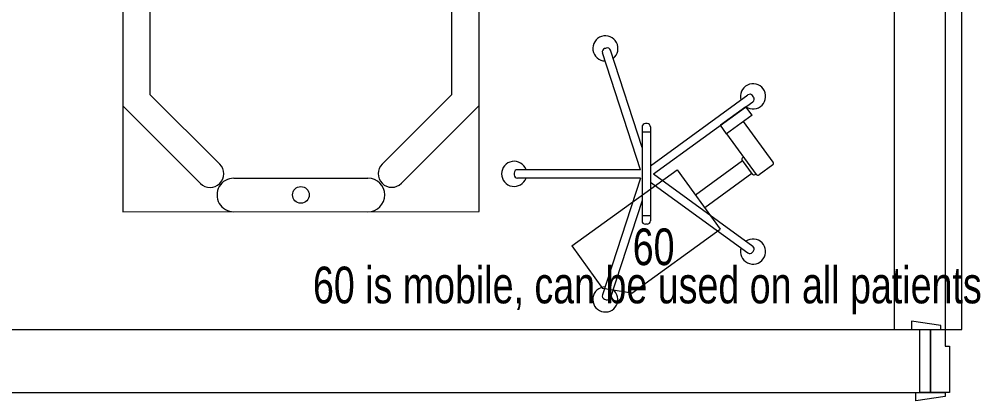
# Model space of a CAD drawing. Header units: metres. Extents: x -18745 to 220762, y -1579758 to -1356048.
# Drawn here: x 115833 to 118129, y -1460993 to -1460082 of the extents above; entities that cross this region are included whole.
import ezdxf

# ---------------------------------------------------------------- set-up
doc = ezdxf.new("R2010")
doc.units = ezdxf.units.M
doc.layers.get('0').update_dxf_attribs({"lineweight": 0})
for name, color, linetype, lineweight in [('A-100 - Copy$0$Medical Equipment and Furniture', 8, 'Continuous', 0), ('A-100 - Copy$0$Medical Equipment and Furniture1', 8, 'Continuous', 5), ('A-100 - Copy$0$Walls', 8, 'Continuous', 0), ('A-100 - Copy$0$Wooden Joinery', 8, 'Continuous', 0)]:
    doc.layers.add(name, color=color, linetype=linetype, lineweight=lineweight)
doc.styles.add('A-100 - Copy$0$X3G_ENTITY_257CFD', font='swisscl.ttf', dxfattribs={"height": 200})

# ---------------------------------------------------------------- blocks, each defined once
blk = doc.blocks.new('*X134')
for p, q in [((5, 3), (5, 3)), ((5, 3), (5, 3)), ((5, 3), (5, 3)), ((5, 3), (5, 3)), ((5, 3), (5, 3)), ((5, 3), (5, 3)), ((5, 3), (5, 3)), ((5, 3), (5, 3)), ((5, 3), (5, 3)), ((5, 3), (5, 3)), ((5, 3), (5, 3)), ((5, 3), (5, 3)), ((5, 3), (5, 3)), ((5, 3), (5, 3)), ((5, 3), (5, 3)), ((5, 3), (5, 3)), ((5, 3), (5, 3)), ((5, 3), (5, 3)), ((5, 3), (5, 3)), ((5, 3), (5, 3)), ((5, 3), (5, 3)), ((5, 3), (5, 3)), ((5, 3), (5, 3)), ((5, 3), (5, 3)), ((5, 3), (5, 3)), ((5, 3), (5, 3)), ((5, 3), (5, 3)), ((5, 3), (5, 3)), ((5, 3), (5, 3)), ((5, 3), (5, 3)), ((5, 3), (5, 3)), ((5, 3), (5, 3)), ((5, 3), (5, 3)), ((5, 3), (5, 3)), ((5, 3), (5, 3)), ((5, 3), (5, 3)), ((5, 3), (5, 3)), ((5, 3), (5, 3)), ((5, 3), (5, 3)), ((5, 3), (5, 3)), ((5, 3), (5, 3)), ((5, 3), (5, 3)), ((5, 3), (5, 3)), ((5, 3), (5, 3)), ((5, 3), (5, 3)), ((5, 3), (5, 3)), ((5, 3), (5, 3)), ((5, 3), (5, 3)), ((5, 3), (5, 3)), ((5, 3), (5, 3)), ((5, 3), (5, 3)), ((5, 3), (5, 3)), ((5, 3), (5, 3)), ((5, 3), (5, 3)), ((5, 3), (5, 3)), ((5, 3), (5, 3)), ((5, 3), (5, 3)), ((5, 3), (5, 3)), ((5, 3), (5, 3)), ((5, 3), (5, 3)), ((5, 3), (5, 3)), ((5, 3), (5, 3)), ((5, 3), (5, 3)), ((5, 3), (5, 3)), ((5, 3), (5, 3)), ((5, 3), (5, 3)), ((6, 3), (5, 3)), ((5, 3), (5, 3)), ((6, 3), (5, 3)), ((5, 3), (5, 3)), ((6, 3), (5, 3)), ((5, 3), (5, 3)), ((6, 3), (5, 3)), ((5, 3), (5, 3)), ((5, 3), (5, 3)), ((5, 3), (5, 3)), ((5, 3), (5, 3)), ((5, 3), (5, 3)), ((5, 3), (5, 3)), ((5, 3), (5, 3)), ((5, 3), (5, 3)), ((5, 3), (5, 3)), ((5, 3), (5, 3)), ((5, 3), (5, 3)), ((5, 3), (5, 3)), ((5, 3), (5, 3)), ((5, 3), (5, 3)), ((5, 3), (5, 3)), ((5, 3), (5, 3)), ((5, 3), (5, 3)), ((5, 3), (5, 3)), ((5, 3), (5, 3)), ((5, 3), (5, 3)), ((5, 3), (5, 3)), ((5, 3), (5, 3)), ((5, 3), (5, 3)), ((6, 3), (6, 3)), ((6, 3), (6, 3)), ((6, 3), (6, 3)), ((6, 3), (6, 3)), ((6, 3), (6, 3)), ((6, 3), (6, 3)), ((6, 3), (6, 3)), ((6, 3), (6, 3)), ((6, 3), (6, 3)), ((6, 3), (6, 3)), ((6, 3), (6, 3)), ((6, 3), (6, 3)), ((6, 3), (6, 3)), ((6, 3), (6, 3)), ((6, 3), (6, 3)), ((6, 3), (6, 3)), ((6, 3), (6, 3)), ((6, 3), (6, 3)), ((6, 3), (6, 3)), ((6, 3), (6, 3)), ((6, 3), (6, 3)), ((6, 3), (6, 3)), ((6, 3), (6, 3)), ((6, 3), (6, 3)), ((6, 3), (6, 3)), ((6, 3), (6, 3)), ((6, 3), (6, 3)), ((6, 3), (6, 3)), ((6, 3), (6, 3)), ((6, 3), (6, 3)), ((6, 3), (6, 3)), ((6, 3), (6, 3)), ((6, 3), (6, 3)), ((6, 3), (6, 3)), ((6, 3), (6, 3)), ((6, 3), (6, 3)), ((6, 3), (6, 3)), ((6, 3), (6, 3)), ((6, 3), (6, 3)), ((6, 3), (6, 3)), ((6, 3), (6, 3)), ((6, 3), (6, 3)), ((6, 3), (6, 3)), ((6, 3), (6, 3)), ((6, 3), (6, 3)), ((6, 3), (6, 3)), ((6, 3), (6, 3)), ((6, 3), (6, 3)), ((6, 3), (6, 3)), ((6, 3), (6, 3)), ((6, 3), (6, 3)), ((6, 3), (6, 3)), ((6, 3), (6, 3)), ((6, 3), (6, 3)), ((6, 3), (6, 3)), ((6, 3), (6, 3)), ((6, 3), (6, 3)), ((6, 3), (6, 3)), ((6, 3), (6, 3)), ((6, 3), (6, 3)), ((6, 3), (6, 3)), ((6, 3), (6, 3)), ((6, 3), (6, 3)), ((6, 3), (6, 3)), ((6, 3), (6, 3)), ((6, 3), (6, 3)), ((6, 3), (6, 3)), ((6, 3), (6, 3)), ((6, 3), (6, 3)), ((6, 3), (6, 3)), ((6, 3), (6, 3)), ((6, 3), (6, 3)), ((6, 3), (6, 3)), ((6, 3), (6, 3)), ((6, 3), (6, 3)), ((6, 3), (6, 3)), ((6, 3), (6, 3)), ((6, 3), (6, 3)), ((6, 3), (6, 3)), ((6, 3), (6, 3)), ((6, 3), (6, 3)), ((6, 3), (6, 3)), ((6, 3), (6, 3)), ((6, 3), (6, 3)), ((6, 3), (6, 3)), ((6, 3), (6, 3)), ((6, 3), (6, 3)), ((6, 3), (6, 3)), ((6, 3), (6, 3)), ((6, 3), (6, 3)), ((6, 3), (6, 3)), ((6, 3), (6, 3)), ((6, 3), (6, 3)), ((6, 3), (6, 3)), ((6, 3), (6, 3)), ((6, 3), (6, 3)), ((6, 3), (6, 3)), ((6, 3), (6, 3)), ((6, 3), (6, 3)), ((6, 3), (6, 3)), ((6, 3), (6, 3)), ((6, 3), (6, 3)), ((6, 3), (6, 3)), ((6, 3), (6, 3)), ((6, 3), (6, 3)), ((6, 3), (6, 3)), ((6, 3), (6, 3)), ((6, 3), (6, 3)), ((6, 3), (6, 3)), ((6, 3), (6, 3)), ((6, 3), (6, 3)), ((6, 3), (6, 3)), ((6, 3), (6, 3)), ((6, 3), (6, 3)), ((6, 3), (6, 3)), ((6, 3), (6, 3)), ((6, 3), (6, 3)), ((6, 3), (6, 3)), ((6, 3), (6, 3)), ((6, 3), (6, 3)), ((6, 3), (6, 3)), ((6, 3), (6, 3)), ((6, 3), (6, 3)), ((6, 3), (6, 3)), ((6, 3), (6, 3)), ((6, 3), (6, 3)), ((6, 3), (6, 3)), ((6, 3), (6, 3)), ((6, 3), (6, 3)), ((6, 3), (6, 3)), ((6, 3), (6, 3)), ((6, 3), (6, 3)), ((6, 3), (6, 3)), ((6, 3), (6, 3)), ((6, 3), (6, 3)), ((6, 3), (6, 3)), ((6, 3), (6, 3)), ((6, 3), (6, 3)), ((6, 3), (6, 3)), ((6, 3), (6, 3)), ((6, 3), (6, 3)), ((6, 3), (6, 3)), ((6, 3), (6, 3)), ((6, 3), (6, 3)), ((6, 3), (6, 3)), ((6, 3), (6, 3)), ((6, 3), (6, 3)), ((6, 3), (6, 3)), ((6, 3), (6, 3)), ((6, 3), (6, 3)), ((6, 3), (6, 3)), ((6, 3), (6, 3)), ((6, 3), (6, 3)), ((6, 3), (6, 3)), ((6, 3), (6, 3)), ((6, 3), (6, 3)), ((6, 3), (6, 3)), ((6, 3), (6, 3)), ((6, 3), (6, 3)), ((6, 3), (6, 3)), ((6, 3), (6, 3)), ((6, 3), (6, 3)), ((6, 3), (6, 3)), ((6, 3), (6, 3)), ((6, 3), (6, 3)), ((6, 3), (6, 3)), ((6, 3), (6, 3)), ((6, 3), (6, 3)), ((6, 3), (6, 3)), ((6, 3), (6, 3)), ((6, 3), (6, 3)), ((6, 3), (6, 3)), ((6, 3), (6, 3)), ((6, 3), (6, 3)), ((6, 3), (6, 3)), ((6, 3), (6, 3)), ((6, 3), (6, 3)), ((6, 3), (6, 3)), ((6, 3), (6, 3)), ((6, 3), (6, 3)), ((6, 3), (6, 3)), ((6, 3), (6, 3)), ((6, 3), (6, 3)), ((6, 3), (6, 3)), ((6, 3), (6, 3)), ((6, 3), (6, 3)), ((6, 3), (6, 3)), ((6, 3), (6, 3)), ((6, 3), (6, 3)), ((6, 3), (6, 3)), ((6, 3), (6, 3)), ((6, 3), (6, 3)), ((6, 3), (6, 3)), ((6, 3), (6, 3)), ((6, 3), (6, 3)), ((6, 3), (6, 3)), ((6, 3), (6, 3)), ((6, 3), (6, 3)), ((6, 3), (6, 3)), ((6, 3), (6, 3)), ((6, 3), (6, 3)), ((6, 3), (6, 3)), ((6, 3), (6, 3)), ((6, 3), (6, 3)), ((6, 3), (5, 3)), ((6, 3), (5, 3)), ((6, 3), (5, 3)), ((6, 3), (5, 3)), ((6, 3), (5, 3)), ((6, 3), (6, 3)), ((6, 3), (6, 3)), ((6, 3), (6, 3)), ((6, 3), (6, 3)), ((6, 3), (6, 3)), ((6, 3), (6, 3)), ((6, 3), (6, 3)), ((6, 3), (6, 3)), ((6, 3), (6, 3)), ((6, 3), (6, 3)), ((6, 3), (6, 3)), ((6, 3), (6, 3)), ((6, 3), (6, 3)), ((6, 3), (6, 3)), ((6, 3), (6, 3)), ((6, 3), (6, 3)), ((6, 3), (6, 3)), ((6, 3), (6, 3)), ((6, 3), (6, 3)), ((6, 3), (6, 3)), ((6, 3), (6, 3)), ((6, 3), (6, 3)), ((6, 3), (6, 3)), ((6, 3), (6, 3)), ((6, 3), (6, 3)), ((6, 3), (6, 3)), ((6, 3), (6, 3)), ((6, 3), (6, 3)), ((6, 3), (6, 3)), ((6, 3), (6, 3)), ((6, 3), (6, 3)), ((6, 3), (6, 3)), ((6, 3), (6, 3)), ((6, 3), (6, 3)), ((6, 3), (6, 3)), ((6, 3), (6, 3)), ((6, 3), (6, 3)), ((6, 3), (6, 3)), ((6, 3), (6, 3)), ((6, 3), (6, 3)), ((6, 3), (6, 3)), ((6, 3), (6, 3)), ((6, 3), (6, 3)), ((6, 3), (6, 3)), ((6, 3), (6, 3)), ((6, 3), (6, 3)), ((6, 3), (6, 3)), ((6, 3), (6, 3)), ((6, 3), (6, 3)), ((6, 3), (6, 3)), ((6, 3), (6, 3)), ((6, 3), (6, 3)), ((6, 3), (6, 3)), ((6, 3), (6, 3)), ((6, 3), (6, 3)), ((6, 3), (6, 3)), ((6, 3), (6, 3)), ((6, 3), (6, 3)), ((6, 3), (6, 3)), ((6, 3), (6, 3)), ((6, 3), (6, 3)), ((6, 3), (6, 3)), ((6, 3), (6, 3)), ((6, 3), (6, 3)), ((6, 3), (6, 3)), ((6, 3), (6, 3)), ((6, 3), (6, 3)), ((6, 3), (6, 3)), ((6, 3), (6, 3)), ((6, 3), (6, 3)), ((6, 3), (6, 3)), ((6, 3), (6, 3)), ((6, 3), (6, 3)), ((6, 3), (6, 3)), ((6, 3), (6, 3)), ((6, 3), (6, 3)), ((6, 3), (6, 3)), ((6, 3), (6, 3)), ((6, 3), (6, 3)), ((6, 3), (6, 3)), ((6, 3), (6, 3)), ((6, 3), (6, 3)), ((6, 3), (6, 3)), ((6, 3), (6, 3)), ((6, 3), (6, 3)), ((6, 3), (6, 3)), ((6, 3), (6, 3)), ((6, 3), (6, 3)), ((6, 3), (6, 3)), ((6, 3), (6, 3)), ((6, 3), (6, 3)), ((6, 3), (6, 3)), ((6, 3), (6, 3)), ((6, 3), (6, 3)), ((6, 3), (6, 3)), ((6, 3), (6, 3)), ((6, 3), (6, 3)), ((6, 3), (6, 3)), ((6, 3), (6, 3)), ((6, 3), (6, 3)), ((6, 3), (6, 3)), ((6, 3), (6, 3)), ((6, 3), (6, 3)), ((6, 3), (6, 3)), ((6, 3), (6, 3)), ((6, 3), (6, 3)), ((6, 3), (6, 3)), ((6, 3), (6, 3)), ((6, 3), (6, 3)), ((6, 3), (6, 3)), ((6, 3), (6, 3)), ((6, 3), (6, 3)), ((6, 3), (6, 3)), ((6, 3), (6, 3)), ((6, 3), (6, 3)), ((6, 3), (6, 3)), ((6, 3), (6, 3)), ((6, 3), (6, 3)), ((6, 3), (6, 3)), ((6, 3), (6, 3)), ((6, 3), (6, 3)), ((6, 3), (6, 3)), ((6, 3), (6, 3)), ((6, 3), (6, 3)), ((6, 3), (6, 3)), ((6, 3), (6, 3)), ((6, 3), (6, 3)), ((6, 3), (6, 3)), ((6, 3), (6, 3)), ((6, 3), (6, 3)), ((6, 3), (6, 3)), ((6, 3), (6, 3)), ((6, 3), (6, 3)), ((6, 3), (6, 3)), ((6, 3), (6, 3)), ((6, 3), (6, 3)), ((6, 3), (6, 3)), ((6, 3), (6, 3)), ((6, 3), (6, 3)), ((6, 3), (6, 3)), ((6, 3), (6, 3)), ((6, 3), (6, 3)), ((6, 3), (6, 3)), ((6, 3), (6, 3)), ((6, 3), (6, 3)), ((6, 3), (6, 3)), ((6, 3), (6, 3)), ((6, 3), (6, 3)), ((6, 3), (6, 3)), ((6, 3), (6, 3)), ((6, 3), (6, 3)), ((6, 3), (6, 3)), ((6, 3), (6, 3)), ((6, 3), (6, 3)), ((6, 3), (6, 3)), ((6, 3), (6, 3)), ((6, 3), (6, 3)), ((6, 3), (6, 3)), ((6, 3), (6, 3)), ((6, 3), (6, 3)), ((6, 3), (6, 3)), ((6, 3), (6, 3)), ((6, 3), (6, 3)), ((6, 3), (6, 3)), ((6, 3), (6, 3)), ((6, 3), (6, 3)), ((6, 3), (6, 3)), ((6, 3), (6, 3)), ((6, 3), (6, 3)), ((6, 3), (6, 3)), ((6, 3), (6, 3)), ((6, 3), (6, 3)), ((6, 3), (6, 3)), ((6, 3), (6, 3)), ((6, 3), (6, 3)), ((6, 3), (6, 3)), ((6, 3), (6, 3)), ((6, 3), (6, 3)), ((6, 3), (6, 3)), ((6, 3), (6, 3)), ((6, 3), (6, 3)), ((6, 3), (6, 3)), ((6, 3), (6, 3)), ((6, 3), (6, 3)), ((6, 3), (6, 3)), ((6, 3), (6, 3)), ((6, 3), (6, 3)), ((6, 3), (6, 3)), ((6, 3), (6, 3)), ((6, 3), (6, 3)), ((6, 3), (6, 3)), ((6, 3), (6, 3)), ((6, 3), (6, 3)), ((6, 3), (6, 3)), ((6, 3), (6, 3)), ((6, 3), (6, 3)), ((6, 3), (6, 3)), ((6, 3), (6, 3)), ((6, 3), (6, 3)), ((6, 3), (6, 3)), ((6, 3), (6, 3)), ((6, 3), (6, 3)), ((6, 3), (6, 3)), ((6, 3), (6, 3)), ((6, 3), (6, 3)), ((6, 3), (6, 3)), ((6, 3), (6, 3)), ((6, 3), (6, 3)), ((6, 3), (6, 3)), ((6, 3), (6, 3)), ((6, 3), (6, 3)), ((6, 3), (6, 3)), ((6, 3), (6, 3)), ((6, 3), (6, 3)), ((6, 3), (6, 3)), ((6, 3), (6, 3)), ((6, 3), (6, 3)), ((6, 3), (6, 3)), ((6, 3), (6, 3)), ((6, 3), (6, 3)), ((6, 3), (6, 3)), ((6, 3), (6, 3)), ((6, 3), (6, 3)), ((6, 3), (6, 3)), ((6, 3), (6, 3)), ((6, 3), (6, 3)), ((6, 3), (6, 3)), ((6, 3), (6, 3)), ((6, 3), (6, 3)), ((6, 3), (6, 3)), ((6, 3), (6, 3)), ((6, 3), (6, 3)), ((6, 3), (6, 3)), ((6, 3), (6, 3)), ((6, 3), (6, 3)), ((6, 3), (6, 3)), ((6, 3), (6, 3)), ((6, 3), (6, 3)), ((6, 3), (6, 3)), ((6, 3), (6, 3)), ((6, 3), (6, 3)), ((6, 3), (6, 3)), ((6, 3), (6, 3)), ((6, 3), (6, 3)), ((6, 3), (6, 3)), ((6, 3), (6, 3)), ((6, 3), (6, 3)), ((6, 3), (6, 3)), ((6, 3), (6, 3)), ((6, 3), (6, 3)), ((6, 3), (6, 3)), ((6, 3), (6, 3)), ((6, 3), (6, 3)), ((6, 3), (6, 3)), ((6, 3), (6, 3)), ((6, 3), (6, 3)), ((6, 3), (6, 3)), ((6, 3), (6, 3)), ((6, 3), (6, 3)), ((6, 3), (6, 3)), ((6, 3), (6, 3)), ((6, 3), (6, 3)), ((6, 3), (6, 3)), ((6, 3), (6, 3)), ((6, 3), (6, 3)), ((6, 3), (6, 3)), ((6, 3), (6, 3)), ((6, 3), (6, 3)), ((6, 3), (6, 3)), ((6, 3), (6, 3)), ((6, 3), (6, 3)), ((6, 3), (6, 3)), ((6, 3), (6, 3)), ((6, 3), (6, 3)), ((6, 3), (6, 3)), ((6, 3), (6, 3)), ((6, 3), (6, 3)), ((6, 3), (6, 3)), ((6, 3), (6, 3)), ((6, 3), (6, 3)), ((6, 3), (6, 3)), ((6, 3), (6, 3)), ((6, 3), (6, 3)), ((6, 3), (6, 3)), ((6, 3), (6, 3)), ((6, 3), (6, 3)), ((6, 3), (6, 3)), ((6, 3), (6, 3)), ((6, 3), (6, 3)), ((6, 3), (6, 3)), ((6, 3), (6, 3)), ((6, 3), (6, 3)), ((6, 3), (6, 3)), ((6, 3), (6, 3)), ((6, 3), (6, 3)), ((6, 3), (6, 3)), ((6, 3), (6, 3)), ((6, 3), (6, 3)), ((6, 3), (6, 3)), ((6, 3), (6, 3)), ((6, 3), (6, 3)), ((6, 3), (6, 3)), ((6, 3), (6, 3)), ((6, 3), (6, 3)), ((6, 3), (6, 3)), ((6, 3), (6, 3)), ((6, 3), (6, 3)), ((6, 3), (6, 3)), ((6, 3), (6, 3)), ((6, 3), (6, 3)), ((6, 3), (6, 3)), ((6, 3), (6, 3)), ((6, 3), (6, 3)), ((6, 3), (6, 3)), ((6, 3), (6, 3)), ((6, 3), (6, 3)), ((6, 3), (6, 3))]:
    blk.add_line(p, q)
blk = doc.blocks.new('*X135')
for p, q in [((13, 1), (13, 1)), ((13, 1), (13, 1)), ((13, 1), (13, 1)), ((13, 1), (13, 1)), ((13, 1), (13, 1)), ((13, 1), (13, 1)), ((13, 1), (13, 1)), ((13, 1), (13, 1)), ((13, 1), (13, 1)), ((13, 1), (13, 1)), ((13, 1), (13, 1)), ((13, 1), (13, 1)), ((13, 1), (13, 1)), ((13, 1), (13, 1)), ((13, 1), (13, 1)), ((13, 1), (14, 1)), ((13, 1), (14, 1)), ((13, 1), (14, 1)), ((13, 1), (13, 1)), ((13, 1), (13, 1)), ((13, 1), (13, 1)), ((13, 1), (13, 1)), ((13, 1), (13, 1)), ((13, 1), (13, 1)), ((13, 1), (13, 1)), ((13, 1), (13, 1)), ((13, 1), (13, 1)), ((13, 1), (13, 1)), ((13, 1), (13, 1)), ((13, 1), (13, 1)), ((13, 1), (13, 1)), ((13, 1), (13, 1)), ((13, 1), (13, 1)), ((13, 1), (13, 1)), ((13, 1), (13, 1)), ((13, 1), (13, 1)), ((13, 1), (13, 1)), ((13, 1), (13, 1)), ((13, 1), (13, 1)), ((13, 1), (13, 1)), ((13, 1), (13, 1)), ((13, 1), (13, 1)), ((13, 1), (13, 1)), ((13, 1), (13, 1)), ((13, 1), (13, 1)), ((13, 1), (13, 1)), ((13, 1), (13, 1)), ((13, 1), (13, 1)), ((13, 1), (13, 1)), ((13, 1), (13, 1)), ((13, 1), (13, 1)), ((13, 1), (13, 1)), ((13, 1), (13, 1)), ((13, 1), (13, 1)), ((13, 1), (13, 1)), ((13, 1), (13, 1)), ((13, 1), (13, 1)), ((13, 1), (13, 1)), ((13, 1), (13, 1)), ((13, 1), (13, 1)), ((13, 1), (13, 1)), ((13, 1), (13, 1)), ((13, 1), (13, 1)), ((13, 1), (13, 1)), ((13, 1), (13, 1)), ((13, 1), (13, 1)), ((13, 1), (13, 1)), ((13, 1), (13, 1)), ((13, 1), (13, 1)), ((13, 1), (13, 1)), ((13, 1), (13, 1)), ((13, 1), (13, 1)), ((13, 1), (13, 1)), ((13, 1), (13, 1)), ((13, 1), (13, 1)), ((13, 1), (13, 1)), ((13, 1), (13, 1)), ((13, 1), (13, 1)), ((13, 1), (13, 1)), ((13, 1), (13, 1)), ((13, 1), (13, 1)), ((13, 1), (13, 1)), ((13, 1), (13, 1)), ((13, 1), (13, 1)), ((13, 1), (13, 1)), ((13, 1), (13, 1)), ((13, 1), (13, 1)), ((13, 1), (13, 1)), ((13, 1), (13, 1)), ((13, 1), (13, 1)), ((13, 1), (13, 1)), ((13, 1), (13, 1)), ((13, 1), (13, 1)), ((13, 1), (13, 1)), ((13, 1), (13, 1)), ((13, 1), (13, 1)), ((13, 1), (13, 1)), ((13, 1), (13, 1)), ((13, 1), (13, 1)), ((13, 1), (13, 1)), ((13, 1), (13, 1)), ((13, 1), (13, 1)), ((13, 1), (13, 1)), ((13, 1), (13, 1)), ((13, 1), (13, 1)), ((13, 1), (13, 1)), ((13, 1), (13, 1)), ((13, 1), (13, 1)), ((13, 1), (13, 1)), ((13, 1), (13, 1)), ((13, 1), (13, 1)), ((13, 1), (13, 1)), ((13, 1), (13, 1)), ((13, 1), (13, 1)), ((13, 1), (13, 1)), ((13, 1), (13, 1)), ((13, 1), (13, 1)), ((13, 1), (13, 1)), ((13, 1), (13, 1)), ((13, 1), (13, 1)), ((13, 1), (13, 1)), ((13, 1), (13, 1)), ((13, 1), (13, 1)), ((13, 1), (14, 1)), ((13, 0), (13, 0)), ((13, 0), (13, 0)), ((13, 0), (13, 0)), ((13, 0), (13, 0)), ((13, 0), (13, 0)), ((13, 0), (13, 0)), ((13, 0), (13, 0)), ((13, 0), (13, 0)), ((13, 0), (13, 0)), ((13, 0), (13, 0)), ((13, 0), (13, 0)), ((13, 0), (13, 0)), ((13, 0), (13, 0)), ((13, 0), (13, 0)), ((13, 0), (13, 0)), ((13, 0), (13, 0)), ((13, 0), (13, 0)), ((13, 0), (13, 0)), ((13, 0), (13, 0)), ((13, 0), (13, 0)), ((13, 0), (13, 0)), ((13, 0), (13, 0)), ((13, 0), (13, 0)), ((13, 0), (13, 0)), ((13, 0), (13, 0)), ((13, 0), (13, 0)), ((13, 0), (13, 0)), ((13, 0), (13, 0)), ((13, 0), (13, 0)), ((13, 0), (13, 0)), ((13, 0), (13, 0)), ((13, 0), (13, 0)), ((13, 0), (13, 0)), ((13, 0), (13, 0)), ((13, 0), (13, 0)), ((13, 0), (13, 0)), ((13, 0), (13, 0)), ((13, 0), (13, 0)), ((13, 0), (13, 0)), ((13, 0), (13, 0)), ((13, 0), (13, 0)), ((13, 0), (13, 0)), ((13, 0), (13, 0)), ((13, 0), (13, 0)), ((13, 0), (13, 0)), ((13, 0), (13, 0)), ((13, 0), (13, 0)), ((13, 0), (13, 0)), ((13, 0), (14, 0)), ((13, 0), (14, 0)), ((13, 0), (13, 0)), ((13, 0), (14, 0)), ((14, 1), (14, 1)), ((14, 1), (14, 1)), ((14, 1), (14, 1)), ((14, 1), (14, 1)), ((14, 1), (14, 1)), ((14, 1), (14, 1)), ((14, 1), (14, 1)), ((14, 1), (14, 1)), ((14, 1), (14, 1)), ((14, 1), (14, 1)), ((14, 1), (14, 1)), ((14, 1), (14, 1)), ((14, 1), (14, 1)), ((14, 1), (14, 1)), ((14, 1), (14, 1)), ((14, 1), (14, 1)), ((14, 1), (14, 1)), ((14, 1), (14, 1)), ((14, 1), (14, 1)), ((14, 1), (14, 1)), ((14, 1), (14, 1)), ((14, 1), (14, 1)), ((14, 1), (14, 1)), ((14, 1), (14, 1)), ((14, 1), (14, 1)), ((14, 1), (14, 1)), ((14, 1), (14, 1)), ((14, 1), (14, 1)), ((14, 1), (14, 1)), ((14, 1), (14, 1)), ((14, 1), (14, 1)), ((14, 1), (14, 1)), ((14, 1), (14, 1)), ((14, 1), (14, 1)), ((14, 1), (14, 1)), ((14, 1), (14, 1)), ((14, 1), (14, 1)), ((14, 1), (14, 1)), ((14, 1), (14, 1)), ((14, 1), (14, 1)), ((14, 1), (14, 1)), ((14, 1), (14, 1)), ((14, 1), (14, 1)), ((14, 1), (14, 1)), ((14, 1), (14, 1)), ((14, 1), (14, 1)), ((14, 1), (14, 1)), ((14, 1), (14, 1)), ((14, 1), (14, 1)), ((14, 1), (14, 1)), ((14, 1), (14, 1)), ((14, 1), (14, 1)), ((14, 1), (14, 1)), ((14, 1), (14, 1)), ((14, 1), (14, 1)), ((14, 1), (14, 1)), ((14, 1), (14, 1)), ((14, 1), (14, 1)), ((14, 1), (14, 1)), ((14, 1), (14, 1)), ((14, 1), (14, 1)), ((14, 1), (14, 1)), ((14, 1), (14, 1)), ((14, 1), (14, 1)), ((14, 1), (14, 1)), ((14, 1), (14, 1)), ((14, 1), (14, 1)), ((14, 1), (14, 1)), ((14, 1), (14, 1)), ((14, 1), (14, 1)), ((14, 1), (14, 1)), ((14, 1), (14, 1)), ((14, 1), (14, 1)), ((14, 1), (14, 1)), ((14, 1), (14, 1)), ((14, 1), (14, 1)), ((14, 1), (14, 1)), ((14, 1), (14, 1)), ((14, 1), (14, 1)), ((14, 1), (14, 1)), ((14, 1), (14, 1)), ((14, 1), (14, 1)), ((14, 1), (14, 1)), ((14, 1), (14, 1)), ((14, 1), (14, 1)), ((14, 1), (14, 1)), ((14, 1), (14, 1)), ((14, 1), (14, 1)), ((14, 1), (14, 1)), ((14, 1), (14, 1)), ((14, 1), (14, 1)), ((14, 1), (14, 1)), ((14, 1), (14, 1)), ((14, 1), (14, 1)), ((14, 0), (14, 0)), ((14, 0), (14, 0)), ((14, 0), (14, 0)), ((14, 0), (14, 0)), ((14, 0), (14, 0)), ((14, 0), (14, 0)), ((14, 0), (14, 0)), ((14, 0), (14, 0)), ((14, 0), (14, 0)), ((14, 0), (14, 0)), ((14, 0), (14, 0)), ((14, 0), (14, 0)), ((14, 0), (14, 0)), ((14, 0), (14, 0)), ((14, 0), (14, 0)), ((14, 0), (14, 0)), ((14, 0), (14, 0)), ((14, 0), (14, 0)), ((14, 0), (14, 0)), ((14, 0), (14, 0)), ((14, 0), (14, 0)), ((14, 0), (14, 0)), ((14, 0), (14, 0)), ((14, 0), (14, 0)), ((14, 0), (14, 0)), ((14, 0), (14, 0)), ((14, 0), (14, 0)), ((14, 0), (14, 0)), ((14, 0), (14, 0)), ((14, 0), (14, 0)), ((14, 0), (14, 0)), ((14, 0), (14, 0)), ((14, 0), (14, 0)), ((14, 0), (14, 0)), ((14, 0), (14, 0)), ((14, 0), (14, 0)), ((14, 0), (14, 0)), ((14, 0), (14, 0)), ((14, 0), (14, 0)), ((14, 0), (14, 0)), ((14, 0), (14, 0)), ((14, 0), (14, 0)), ((14, 0), (14, 0)), ((14, 0), (14, 0)), ((14, 0), (14, 0)), ((14, 0), (14, 0)), ((14, 0), (14, 0)), ((14, 0), (14, 0)), ((13, 0), (13, 0)), ((13, 0), (14, 0)), ((13, 0), (13, 0)), ((13, 0), (14, 0)), ((13, 0), (13, 0)), ((13, 0), (14, 0)), ((13, 0), (13, 0)), ((13, 0), (13, 0)), ((13, 0), (13, 0)), ((13, 0), (13, 0)), ((13, 0), (14, 0)), ((13, 0), (13, 0)), ((13, 0), (14, 0)), ((13, 0), (13, 0)), ((13, 0), (14, 0)), ((13, 0), (13, 0)), ((13, 0), (14, 0)), ((13, 0), (13, 0)), ((13, 0), (14, 0)), ((13, 0), (13, 0)), ((13, 0), (14, 0)), ((13, 0), (13, 0)), ((13, 0), (14, 0)), ((13, 0), (13, 0)), ((13, 0), (13, 0)), ((13, 0), (13, 0)), ((13, 0), (14, 0)), ((13, 0), (13, 0)), ((13, 0), (14, 0)), ((13, 0), (13, 0)), ((13, 0), (14, 0)), ((13, 0), (13, 0)), ((13, 0), (14, 0)), ((13, 0), (13, 0)), ((13, 0), (13, 0)), ((13, 0), (13, 0)), ((13, 0), (13, 0)), ((13, 0), (13, 0)), ((13, 0), (13, 0)), ((13, 0), (13, 0)), ((13, 0), (13, 0)), ((13, 0), (13, 0)), ((13, 0), (13, 0)), ((13, 0), (13, 0)), ((13, 0), (13, 0)), ((13, 0), (13, 0)), ((13, 0), (13, 0)), ((13, 0), (13, 0)), ((13, 0), (13, 0)), ((13, 0), (13, 0)), ((13, 0), (13, 0)), ((13, 0), (13, 0)), ((13, 0), (13, 0)), ((13, 0), (13, 0)), ((13, 0), (13, 0)), ((13, 0), (13, 0)), ((13, 0), (13, 0)), ((13, 0), (13, 0)), ((13, 0), (13, 0)), ((13, 0), (13, 0)), ((13, 0), (13, 0)), ((13, 0), (13, 0)), ((13, 0), (13, 0)), ((13, 0), (13, 0)), ((13, -1), (13, -1)), ((13, -1), (13, -1)), ((13, -1), (13, -1)), ((13, -1), (13, -1)), ((13, -1), (13, -1)), ((13, -1), (14, -1)), ((13, -1), (13, -1)), ((14, 0), (14, 0)), ((14, 0), (14, 0)), ((14, 0), (14, 0)), ((14, 0), (14, 0)), ((14, 0), (14, 0)), ((14, 0), (14, 0)), ((14, 0), (14, 0)), ((14, 0), (14, 0)), ((14, 0), (14, 0)), ((14, 0), (14, 0)), ((14, 0), (14, 0)), ((14, 0), (14, 0)), ((14, 0), (14, 0)), ((14, 0), (14, 0)), ((14, 0), (14, 0)), ((13, 0), (14, 0)), ((14, 0), (14, 0)), ((14, 0), (14, 0)), ((14, 0), (14, 0)), ((14, 0), (14, 0)), ((14, 0), (14, 0)), ((14, 0), (14, 0)), ((14, 0), (14, 0)), ((14, 0), (14, 0)), ((14, 0), (14, 0)), ((14, 0), (14, 0)), ((14, 0), (14, 0)), ((14, 0), (14, 0)), ((14, 0), (14, 0)), ((14, 0), (14, 0)), ((14, 0), (14, 0)), ((14, 0), (14, 0)), ((14, 0), (14, 0)), ((14, 0), (14, 0)), ((14, 0), (14, 0)), ((14, 0), (14, 0)), ((14, 0), (14, 0)), ((14, 0), (14, 0)), ((14, 0), (14, 0)), ((14, 0), (14, 0)), ((14, 0), (14, 0)), ((14, 0), (14, 0)), ((14, 0), (14, 0)), ((14, 0), (14, 0)), ((14, 0), (14, 0)), ((14, 0), (14, 0)), ((14, 0), (14, 0)), ((14, 0), (14, 0)), ((14, 0), (14, 0)), ((14, 0), (14, 0)), ((14, -1), (14, -1)), ((14, -1), (14, -1)), ((14, -1), (14, -1)), ((14, -1), (14, -1)), ((14, -1), (14, -1))]:
    blk.add_line(p, q)
blk = doc.blocks.new('A-100 - Copy$0$HF16786E-P')
at = {"layer": 'A-100 - Copy$0$Medical Equipment and Furniture1'}
for p, q in [((0, 0.425), (-2.14, 0.425)), ((-0.2531, 0.425), (-0.0678, 0.2397)), ((0, -0.425), (0, 0.425)), ((-0.28, 0.36), (-1.86, 0.36)), ((-0.28, 0.36), (-0.1137, 0.1937)), ((-0.08, -0.16), (-0.08, 0.16)), ((-0.1136, -0.1936), (-0.28, -0.36)), ((-0.0676, -0.2396), (-0.2531, -0.425)), ((-1.86, -0.36), (-0.28, -0.36)), ((-2.14, -0.425), (0, -0.425))]:
    blk.add_line(p, q, dxfattribs=at)
for points in [[(0, 0.425), (0, 0.425), (0, 0.425), (0, 0.425), (0, 0.425), (0, 0.425), (0, 0.425), (0, 0.425), (0, 0.425), (0, 0.425), (0, 0.425), (0, 0.425), (0, 0.425), (0, 0.425), (0, 0.425), (0, 0.425), (0, 0.425), (0, 0.425), (0, 0.425), (0, 0.425), (0, 0.425), (0, 0.425), (0, 0.425), (0, 0.425), (0, 0.425), (0, 0.425), (0, 0.425), (0, 0.425), (0, 0.425), (0, 0.425), (0, 0.425), (0, 0.425), (0, 0.425), (0, 0.425), (0, 0.425), (0, 0.425), (0, 0.425), (0, 0.425), (0, 0.425), (0, 0.425), (0, 0.425), (0, 0.425), (0, 0.425), (0, 0.425), (0, 0.425), (0, 0.425), (0, 0.425), (0, 0.425), (0, 0.425), (0, 0.425), (0, 0.425), (0, 0.425), (0, 0.425), (0, 0.425), (0, 0.425), (0, 0.425), (0, 0.425), (0, 0.425), (0, 0.425), (0, 0.425), (0, 0.425), (0, 0.425), (0, 0.425), (0, 0.425), (0, 0.425), (0, 0.425), (0, 0.425), (0, 0.425), (0, 0.425), (0, 0.425), (0, 0.425), (0, 0.425), (0, 0.425), (0, 0.425), (0, 0.425), (0, 0.425), (0, 0.425), (0, 0.425), (0, 0.425), (0, 0.425), (0, 0.425), (0, 0.425), (0, 0.425), (0, 0.425), (0, 0.425), (0, 0.425), (0, 0.425), (0, 0.425), (0, 0.425), (0, 0.425), (0, 0.425), (0, 0.425), (0, 0.425), (0, 0.425), (0, 0.425), (0, 0.425), (0, 0.425), (0, 0.425), (0, 0.425), (0, 0.425), (0, 0.425), (0, 0.425), (0, 0.425), (0, 0.425), (0, 0.425), (0, 0.425), (0, 0.425), (0, 0.425), (0, 0.425), (0, 0.425), (0, 0.425), (0, 0.425), (0, 0.425), (0, 0.425), (0, 0.425), (0, 0.425), (0, 0.425), (0, 0.425), (0, 0.425), (0, 0.425), (0, 0.425), (0, 0.425), (0, 0.425), (0, 0.425), (0, 0.425), (0, 0.425), (0, 0.425), (0, 0.425), (0, 0.425), (0, 0.425), (0, 0.425), (0, 0.425), (0, 0.425), (0, 0.425), (0, 0.425), (0, 0.425), (0, 0.425), (0, 0.425), (0, 0.425), (0, 0.425), (0, 0.425), (0, 0.425), (0, 0.425), (0, 0.425), (0, 0.425), (0, 0.425), (0, 0.425), (0, 0.425), (0, 0.425), (0, 0.425), (0, 0.425), (0, 0.425), (0, 0.425), (0, 0.425), (0, 0.425), (0, 0.425), (0, 0.425), (0, 0.425), (0, 0.425), (0, 0.425), (0, 0.425), (0, 0.425), (0, 0.425), (0, 0.425), (0, 0.425), (0, 0.425), (0, 0.425), (0, 0.425), (0, 0.425), (0, 0.425), (0, 0.425), (0, 0.425), (0, 0.425), (0, 0.425), (0, 0.425), (0, 0.425), (0, 0.425), (0, 0.425), (0, 0.425), (0, 0.425), (0, 0.425), (0, 0.425), (0, 0.425), (0, 0.425), (0, 0.425), (0, 0.425), (0, 0.425), (0, 0.425), (0, 0.425), (0, 0.425), (0, 0.425), (0, 0.425), (0, 0.425), (0, 0.425), (0, 0.425), (0, 0.425), (0, 0.425), (0, 0.425), (0, 0.425), (0, 0.425), (0, 0.425), (0, 0.425), (0, 0.425), (0, 0.425), (0, 0.425), (0, 0.425), (0, 0.425), (0, 0.425), (0, 0.425), (0, 0.425), (0, 0.425), (0, 0.425), (0, 0.425), (0, 0.425), (0, 0.425), (0, 0.425), (0, 0.425), (0, 0.425), (0, 0.425)], [(0, 0.425), (0, 0.425), (0, 0.425), (0, 0.425), (0, 0.425), (0, 0.425), (0, 0.425), (0, 0.425), (0, 0.425), (0, 0.425), (0, 0.425), (0, 0.425), (0, 0.425), (0, 0.425), (0, 0.425), (0, 0.425), (0, 0.425), (0, 0.425), (0, 0.425), (0, 0.425), (0, 0.425), (0, 0.425), (0, 0.425), (0, 0.425), (0, 0.425), (0, 0.425), (0, 0.425), (0, 0.425), (0, 0.425), (0, 0.425), (0, 0.425), (0, 0.425), (0, 0.425), (0, 0.425), (0, 0.425), (0, 0.425), (0, 0.425), (0, 0.425), (0, 0.425), (0, 0.425), (0, 0.425), (0, 0.425), (0, 0.425), (0, 0.425), (0, 0.425), (0, 0.425), (0, 0.425), (0, 0.425), (0, 0.425), (0, 0.425), (0, 0.425), (0, 0.425), (0, 0.425), (0, 0.425), (0, 0.425), (0, 0.425), (0, 0.425), (0, 0.425), (0, 0.425), (0, 0.425), (0, 0.425), (0, 0.425), (0, 0.425), (0, 0.425), (0, 0.425), (0, 0.425), (0, 0.425), (0, 0.425), (0, 0.425), (0, 0.425), (0, 0.425), (0, 0.425), (0, 0.425), (0, 0.425), (0, 0.425), (0, 0.425), (0, 0.425), (0, 0.425), (0, 0.425), (0, 0.425), (0, 0.425), (0, 0.425), (0, 0.425), (0, 0.425), (0, 0.425), (0, 0.425), (0, 0.425), (0, 0.425), (0, 0.425), (0, 0.425), (0, 0.425), (0, 0.425), (0, 0.425), (0, 0.425), (0, 0.425), (0, 0.425), (0, 0.425), (0, 0.425), (0, 0.425), (0, 0.425), (0, 0.425), (0, 0.425), (0, 0.425), (0, 0.425), (0, 0.425), (0, 0.425), (0, 0.425), (0, 0.425), (0, 0.425), (0, 0.425), (0, 0.425), (0, 0.425), (0, 0.425), (0, 0.425), (0, 0.425), (0, 0.425), (0, 0.425), (0, 0.425), (0, 0.425), (0, 0.425), (0, 0.425), (0, 0.425), (0, 0.425), (0, 0.425), (0, 0.425), (0, 0.425), (0, 0.425), (0, 0.425), (0, 0.425), (0, 0.425), (0, 0.425), (0, 0.425), (0, 0.425), (0, 0.425), (0, 0.425), (0, 0.425), (0, 0.425), (0, 0.425), (0, 0.425), (0, 0.425), (0, 0.425), (0, 0.425), (0, 0.425), (0, 0.425), (0, 0.425), (0, 0.425), (0, 0.425), (0, 0.425), (0, 0.425), (0, 0.425), (0, 0.425), (0, 0.425), (0, 0.425), (0, 0.425), (0, 0.425), (0, 0.425), (0, 0.425), (0, 0.425), (0, 0.425), (0, 0.425), (0, 0.425), (0, 0.425), (0, 0.425), (0, 0.425), (0, 0.425), (0, 0.425), (0, 0.425), (0, 0.425), (0, 0.425), (0, 0.425), (0, 0.425), (0, 0.425), (0, 0.425), (0, 0.425), (0, 0.425), (0, 0.425), (0, 0.425), (0, 0.425), (0, 0.425), (0, 0.425), (0, 0.425), (0, 0.425), (0, 0.425), (0, 0.425), (0, 0.425), (0, 0.425), (0, 0.425), (0, 0.425), (0, 0.425), (0, 0.425), (0, 0.425), (0, 0.425), (0, 0.425), (0, 0.425), (0, 0.425), (0, 0.425), (0, 0.425), (0, 0.425), (0, 0.425), (0, 0.425), (0, 0.425), (0, 0.425), (0, 0.425), (0, 0.425), (0, 0.425), (0, 0.425), (0, 0.425), (0, 0.425), (0, 0.425), (0, 0.425), (0, 0.425), (0, 0.425), (0, 0.425), (0, 0.425)], [(0, 0.425), (0, 0.425), (0, 0.425), (0, 0.425), (0, 0.425), (0, 0.425), (0, 0.425), (0, 0.425), (0, 0.425), (0, 0.425), (0, 0.425), (0, 0.425), (0, 0.425), (0, 0.425), (0, 0.425), (0, 0.425), (0, 0.425), (0, 0.425), (0, 0.425), (0, 0.425), (0, 0.425), (0, 0.425), (0, 0.425), (0, 0.425), (0, 0.425), (0, 0.425), (0, 0.425), (0, 0.425), (0, 0.425), (0, 0.425), (0, 0.425), (0, 0.425), (0, 0.425), (0, 0.425), (0, 0.425), (0, 0.425), (0, 0.425), (0, 0.425), (0, 0.425), (0, 0.425), (0, 0.425), (0, 0.425), (0, 0.425), (0, 0.425), (0, 0.425), (0, 0.425), (0, 0.425), (0, 0.425), (0, 0.425), (0, 0.425), (0, 0.425), (0, 0.425), (0, 0.425), (0, 0.425), (0, 0.425), (0, 0.425), (0, 0.425), (0, 0.425), (0, 0.425), (0, 0.425), (0, 0.425), (0, 0.425), (0, 0.425), (0, 0.425), (0, 0.425), (0, 0.425), (0, 0.425), (0, 0.425), (0, 0.425), (0, 0.425), (0, 0.425), (0, 0.425), (0, 0.425), (0, 0.425), (0, 0.425), (0, 0.425), (0, 0.425), (0, 0.425), (0, 0.425), (0, 0.425), (0, 0.425), (0, 0.425), (0, 0.425), (0, 0.425), (0, 0.425), (0, 0.425), (0, 0.425), (0, 0.425), (0, 0.425), (0, 0.425), (0, 0.425), (0, 0.425), (0, 0.425), (0, 0.425), (0, 0.425), (0, 0.425), (0, 0.425), (0, 0.425), (0, 0.425), (0, 0.425), (0, 0.425), (0, 0.425), (0, 0.425), (0, 0.425), (0, 0.425), (0, 0.425), (0, 0.425), (0, 0.425), (0, 0.425), (0, 0.425), (0, 0.425), (0, 0.425), (0, 0.425), (0, 0.425), (0, 0.425), (0, 0.425), (0, 0.425), (0, 0.425), (0, 0.425), (0, 0.425), (0, 0.425), (0, 0.425), (0, 0.425), (0, 0.425), (0, 0.425), (0, 0.425), (0, 0.425), (0, 0.425), (0, 0.425), (0, 0.425), (0, 0.425), (0, 0.425), (0, 0.425), (0, 0.425), (0, 0.425), (0, 0.425), (0, 0.425), (0, 0.425), (0, 0.425), (0, 0.425), (0, 0.425), (0, 0.425), (0, 0.425), (0, 0.425), (0, 0.425), (0, 0.425), (0, 0.425), (0, 0.425), (0, 0.425), (0, 0.425), (0, 0.425), (0, 0.425), (0, 0.425), (0, 0.425), (0, 0.425), (0, 0.425), (0, 0.425), (0, 0.425), (0, 0.425), (0, 0.425), (0, 0.425), (0, 0.425), (0, 0.425), (0, 0.425), (0, 0.425), (0, 0.425), (0, 0.425), (0, 0.425), (0, 0.425), (0, 0.425), (0, 0.425), (0, 0.425), (0, 0.425), (0, 0.425), (0, 0.425), (0, 0.425), (0, 0.425), (0, 0.425), (0, 0.425), (0, 0.425), (0, 0.425), (0, 0.425), (0, 0.425), (0, 0.425), (0, 0.425), (0, 0.425), (0, 0.425), (0, 0.425), (0, 0.425), (0, 0.425), (0, 0.425), (0, 0.425), (0, 0.425), (0, 0.425), (0, 0.425), (0, 0.425), (0, 0.425), (0, 0.425), (0, 0.425), (0, 0.425), (0, 0.425), (0, 0.425), (0, 0.425), (0, 0.425), (0, 0.425), (0, 0.425), (0, 0.425), (0, 0.425), (0, 0.425), (0, 0.425), (0, 0.425), (0, 0.425), (0, 0.425), (0, 0.425), (0, 0.425), (0, 0.425), (0, 0.425), (0, 0.425), (0, 0.425), (0, 0.425), (0, 0.425), (0, 0.425), (0, 0.425), (0, 0.425), (0, 0.425), (0, 0.425), (0, 0.425), (0, 0.425), (0, 0.425), (0, 0.425), (0, 0.425), (0, 0.425), (0, 0.425), (0, 0.425), (0, 0.425), (0, 0.425), (0, 0.425), (0, 0.425), (0, 0.425), (0, 0.425), (0, 0.425), (0, 0.425), (0, 0.425), (0, 0.425), (0, 0.425), (0, 0.425), (0, 0.425), (0, 0.425), (0, 0.425), (0, 0.425), (0, 0.425), (0, 0.425), (0, 0.425), (0, 0.425), (0, 0.425), (0, 0.425), (0, 0.425), (0, 0.425), (0, 0.425), (0, 0.425), (0, 0.425), (0, 0.425), (0, 0.425), (0, 0.425), (0, 0.425), (0, 0.425), (0, 0.425), (0, 0.425), (0, 0.425), (0, 0.425), (0, 0.425), (0, 0.425), (0, 0.425), (0, 0.425), (0, 0.425), (0, 0.425), (0, 0.425)]]:
    blk.add_lwpolyline(points, close=True, dxfattribs=at)
for points in [[(0, 0.425), (0, 0.425), (0, 0.425), (0, 0.425), (0, 0.425), (0, 0.425), (0, 0.425), (0, 0.425), (0, 0.425), (0, 0.425), (0, 0.425), (0, 0.425), (0, 0.425), (0, 0.425), (0, 0.425)], [(0, 0.425), (0, 0.425), (0, 0.425), (0, 0.425), (0, 0.425), (0, 0.425), (0, 0.425), (0, 0.425), (0, 0.425), (0, 0.425), (0, 0.425), (0, 0.425), (0, 0.425), (0, 0.425), (0, 0.425), (0, 0.425), (0, 0.425), (0, 0.425), (0, 0.425), (0, 0.425), (0, 0.425), (0, 0.425), (0, 0.425), (0, 0.425), (0, 0.425), (0, 0.425), (0, 0.425), (0, 0.425), (0, 0.425), (0, 0.425), (0, 0.425), (0, 0.425), (0, 0.425), (0, 0.425), (0, 0.425), (0, 0.425), (0, 0.425), (0, 0.425), (0, 0.425), (0, 0.425), (0, 0.425), (0, 0.425), (0, 0.425), (0, 0.425), (0, 0.425), (0, 0.425), (0, 0.425), (0, 0.425), (0, 0.425), (0, 0.425), (0, 0.425), (0, 0.425), (0, 0.425), (0, 0.425), (0, 0.425), (0, 0.425), (0, 0.425), (0, 0.425), (0, 0.425), (0, 0.425), (0, 0.425), (0, 0.425), (0, 0.425), (0, 0.425), (0, 0.425), (0, 0.425), (0, 0.425), (0, 0.425), (0, 0.425), (0, 0.425), (0, 0.425), (0, 0.425), (0, 0.425), (0, 0.425), (0, 0.425), (0, 0.425), (0, 0.425), (0, 0.425), (0, 0.425), (0, 0.425), (0, 0.425), (0, 0.425), (0, 0.425), (0, 0.425), (0, 0.425), (0, 0.425), (0, 0.425), (0, 0.425), (0, 0.425)], [(0, 0.425), (0, 0.425), (0, 0.425), (0, 0.425), (0, 0.425), (0, 0.425), (0, 0.425), (0, 0.425), (0, 0.425), (0, 0.425), (0, 0.425), (0, 0.425), (0, 0.425), (0, 0.425), (0, 0.425), (0, 0.425), (0, 0.425), (0, 0.425), (0, 0.425), (0, 0.425), (0, 0.425), (0, 0.425), (0, 0.425), (0, 0.425), (0, 0.425), (0, 0.425), (0, 0.425), (0, 0.425), (0, 0.425), (0, 0.425), (0, 0.425), (0, 0.425), (0, 0.425), (0, 0.425), (0, 0.425), (0, 0.425), (0, 0.425), (0, 0.425), (0, 0.425), (0, 0.425), (0, 0.425), (0, 0.425), (0, 0.425), (0, 0.425), (0, 0.425), (0, 0.425), (0, 0.425), (0, 0.425), (0, 0.425), (0, 0.425), (0, 0.425), (0, 0.425), (0, 0.425), (0, 0.425), (0, 0.425), (0, 0.425), (0, 0.425), (0, 0.425), (0, 0.425), (0, 0.425), (0, 0.425), (0, 0.425), (0, 0.425), (0, 0.425), (0, 0.425), (0, 0.425), (0, 0.425), (0, 0.425), (0, 0.425), (0, 0.425), (0, 0.425), (0, 0.425), (0, 0.425), (0, 0.425), (0, 0.425), (0, 0.425), (0, 0.425), (0, 0.425), (0, 0.425), (0, 0.425), (0, 0.425), (0, 0.425), (0, 0.425), (0, 0.425), (0, 0.425), (0, 0.425), (0, 0.425), (0, 0.425), (0, 0.425), (0, 0.425), (0, 0.425), (0, 0.425), (0, 0.425), (0, 0.425), (0, 0.425), (0, 0.425), (0, 0.425), (0, 0.425), (0, 0.425), (0, 0.425), (0, 0.425), (0, 0.425), (0, 0.425), (0, 0.425), (0, 0.425), (0, 0.425), (0, 0.425), (0, 0.425), (0, 0.425), (0, 0.425), (0, 0.425)], [(0, 0.425), (0, 0.425), (0, 0.425), (0, 0.425), (0, 0.425), (0, 0.425), (0, 0.425), (0, 0.425), (0, 0.425), (0, 0.425), (0, 0.425), (0, 0.425), (0, 0.425), (0, 0.425), (0, 0.425), (0, 0.425), (0, 0.425), (0, 0.425), (0, 0.425), (0, 0.425), (0, 0.425), (0, 0.425), (0, 0.425), (0, 0.425), (0, 0.425), (0, 0.425), (0, 0.425), (0, 0.425), (0, 0.425), (0, 0.425), (0, 0.425), (0, 0.425), (0, 0.425), (0, 0.425), (0, 0.425), (0, 0.425), (0, 0.425), (0, 0.425), (0, 0.425), (0, 0.425), (0, 0.425), (0, 0.425), (0, 0.425), (0, 0.425), (0, 0.425), (0, 0.425), (0, 0.425), (0, 0.425), (0, 0.425), (0, 0.425), (0, 0.425), (0, 0.425), (0, 0.425), (0, 0.425)], [(0, 0.425), (0, 0.425), (0, 0.425), (0, 0.425), (0, 0.425), (0, 0.425), (0, 0.425), (0, 0.425), (0, 0.425), (0, 0.425), (0, 0.425), (0, 0.425), (0, 0.425), (0, 0.425), (0, 0.425), (0, 0.425), (0, 0.425)], [(0, 0.425), (0, 0.425), (0, 0.425), (0, 0.425), (0, 0.425), (0, 0.425), (0, 0.425), (0, 0.425), (0, 0.425), (0, 0.425)], [(0, 0.425), (0, 0.425), (0, 0.425), (0, 0.425), (0, 0.425), (0, 0.425), (0, 0.425), (0, 0.425), (0, 0.425), (0, 0.425)], [(0, 0.425), (0, 0.425), (0, 0.425), (0, 0.425), (0, 0.425), (0, 0.425), (0, 0.425)], [(0, 0.425), (0, 0.425), (0, 0.425), (0, 0.425), (0, 0.425), (0, 0.425), (0, 0.425), (0, 0.425), (0, 0.425), (0, 0.425), (0, 0.425), (0, 0.425)], [(0, 0.425), (0, 0.425), (0, 0.425), (0, 0.425), (0, 0.425), (0, 0.425), (0, 0.425)], [(0, 0.425), (0, 0.425), (0, 0.425), (0, 0.425), (0, 0.425), (0, 0.425), (0, 0.425), (0, 0.425), (0, 0.425), (0, 0.425)], [(0, 0.425), (0, 0.425), (0, 0.425), (0, 0.425), (0, 0.425), (0, 0.425), (0, 0.425), (0, 0.425)], [(0, 0.425), (0, 0.425), (0, 0.425), (0, 0.425), (0, 0.425), (0, 0.425), (0, 0.425), (0, 0.425), (0, 0.425), (0, 0.425), (0, 0.425), (0, 0.425), (0, 0.425), (0, 0.425), (0, 0.425), (0, 0.425), (0, 0.425), (0, 0.425)], [(0, 0.425), (0, 0.425), (0, 0.425), (0, 0.425), (0, 0.425), (0, 0.425), (0, 0.425), (0, 0.425), (0, 0.425), (0, 0.425)], [(0, 0.425), (0, 0.425), (0, 0.425), (0, 0.425), (0, 0.425), (0, 0.425), (0, 0.425), (0, 0.425), (0, 0.425)]]:
    blk.add_lwpolyline(points, dxfattribs=at)
blk.add_circle((-0.04, 0), 0.02, dxfattribs=at)
for centre, radius, start, end in [((-0.0908, 0.2167), 0.0325, 225, 45), ((-0.04, 0.16), 0.04, 0, 180), ((-0.04, -0.16), 0.04, 180, 0), ((-0.0906, -0.2166), 0.0325, 315, 135)]:
    blk.add_arc(centre, radius, start, end, dxfattribs=at)
for name, xscale, yscale, zscale in [('*X134', 8.593299999999998e-11, 8.593299999999998e-11, 8.593299999999998e-11), ('*X135', 5.4996e-11, 5.4996e-11, 5.4996e-11)]:
    blk.add_blockref(name, (0, 0.425), dxfattribs=dict(at, xscale=xscale, yscale=yscale, zscale=zscale))
blk = doc.blocks.new('A-100 - Copy$0$HF12177-P')
for p, q in [((0, 0), (-0.1724, 0.2372)), ((0, 0), (0.1724, 0.2372)), ((-0.0196, -0.007), (-0.1885, 0.2255)), ((0.0196, -0.007), (0.1885, 0.2255)), ((-0.12, -0.015), (-0.12, -0.019)), ((-0.112, -0.007), (0.112, -0.007)), ((-0.1, -0.007), (-0.1, -0.027)), ((0.1, -0.007), (0.1, -0.027)), ((0.12, -0.015), (0.12, -0.019)), ((-0.0631, -0.027), (-0.2951, -0.1024)), ((-0.01, -0.0308), (-0.2889, -0.1214)), ((-0.112, -0.027), (0.112, -0.027)), ((-0.01, -0.0308), (-0.01, -0.324)), ((0.01, -0.0308), (0.01, -0.324)), ((0.01, -0.0308), (0.2889, -0.1214)), ((0.0631, -0.027), (0.2951, -0.1024))]:
    blk.add_line(p, q)
for centre, radius, start, end in [((-0.1852, 0.2378), 0.03, 325.4712, 286.5288), ((0.1852, 0.2378), 0.03, 253.4712, 214.5288), ((-0.1821, 0.2302), 0.008, 126.3733, 216), ((0, -0.017), 0.315, 125.6267, 126.3733), ((-0.1788, 0.2325), 0.008, 36, 125.6267), ((0.1788, 0.2325), 0.008, 54.3733, 144), ((0, -0.017), 0.315, 53.6267, 54.3733), ((0.1821, 0.2302), 0.008, 324, 53.6267), ((-0.112, -0.015), 0.008, 90, 180), ((-0.112, -0.019), 0.008, 180, 270), ((0.112, -0.015), 0.008, 0, 90), ((0.112, -0.019), 0.008, 270, 0), ((-0.2996, -0.1144), 0.03, 37.4712, 358.5288), ((0.2996, -0.1144), 0.03, 181.4712, 142.5288), ((-0.2926, -0.11), 0.008, 108, 197.6267), ((0, -0.017), 0.315, 197.6267, 198.3733), ((0.2926, -0.11), 0.008, 342.3733, 72), ((0, -0.017), 0.315, 341.6267, 342.3733), ((-0.2914, -0.1138), 0.008, 198.3733, 288), ((0.2914, -0.1138), 0.008, 252, 341.6267), ((0, -0.332), 0.03, 109.4712, 70.5288), ((-0.002, -0.324), 0.008, 180, 269.6267), ((0, -0.017), 0.315, 269.6267, 270.3733), ((0.002, -0.324), 0.008, 270.3733, 0)]:
    blk.add_arc(centre, radius, start, end)
blk = doc.blocks.new('A-100 - Copy$0$MONITOR ARM PLAN')
for p, q in [((0.025, -0.49375, 0), (0.025, -0.18375, 0)), ((0.025, -0.18375, 0), (0.2, -0.18375, 0)), ((0.2, -0.44375, 0), (0.2, -0.18375, 0)), ((0.2, -0.44375, 0), (0.15, -0.49375, 0)), ((0.025, -0.49375, 0), (0.15, -0.49375, 0))]:
    blk.add_line(p, q)
at = {"layer": 'A-100 - Copy$0$Medical Equipment and Furniture1'}
for p, q in [((0.025, 0.0375), (0, 0.0375)), ((0, 0.0375), (0, -0.0375)), ((0.025, 0.0375), (0.025, -0.0375)), ((0.145, 0.0125), (0.025, 0.0125)), ((0.15, 0.0075), (0.15, -0.0325)), ((0.025, -0.0375), (0, -0.0375)), ((0.025, -0.0375), (0.145, -0.0375)), ((0.09375, -0.0375), (0.09375, -0.04)), ((0.09875, -0.045), (0.13875, -0.045)), ((0.1, -0.045), (0.1, -0.18375)), ((0.1375, -0.045), (0.1375, -0.18375)), ((0.14375, -0.0375), (0.14375, -0.04))]:
    blk.add_line(p, q, dxfattribs=at)
for centre, start, end in [((0.145, 0.0075, 0), 0, 90), ((0.09875, -0.04), 180, 270), ((0.13875, -0.04), 270, 360), ((0.145, -0.0325), 270, 0)]:
    blk.add_arc(centre, 0.005, start, end, dxfattribs=at)
blk = doc.blocks.new('A-100 - Copy$0$A$C009F45C9')
at = {"layer": 'A-100 - Copy$0$Wooden Joinery'}
for p, q in [((844, -1650), (754, -1650)), ((844, -1670), (754, -1670)), ((724, -1690), (724, -1680)), ((744, -1690), (724, -1690)), ((744, -1690), (744, -1680)), ((884, -1690), (844, -1690)), ((844, -1700), (844, -1690)), ((854, -1690), (854, -1680)), ((874, -1690), (874, -1680)), ((884, -1700), (884, -1690)), ((844, -1740), (844, -1750)), ((884, -1740), (884, -1750)), ((724, -1750), (724, -1760)), ((744, -1750), (724, -1750)), ((744, -1750), (744, -1760)), ((884, -1750), (844, -1750)), ((854, -1750), (854, -1760)), ((874, -1750), (874, -1760)), ((844, -1770), (754, -1770)), ((844, -1790), (754, -1790))]:
    blk.add_line(p, q, dxfattribs=at)
for points in [[(-75, -60), (-85, -60), (-95, 10), (-75, 10)], [(75, -50), (85, -50), (95, 20), (75, 20)], [(75, -100), (914, -100), (914, -60), (75, -60)], [(75, -1700), (914, -1700), (914, -1740), (75, -1740)], [(75, -1700), (914, -1700), (914, -1740), (75, -1740)], [(-75, -1740), (-85, -1740), (-95, -1810), (-75, -1810)], [(75, -1750), (85, -1750), (95, -1820), (75, -1820)]]:
    blk.add_lwpolyline(points, close=True, dxfattribs=at)
for points in [[(75, -25), (-75, -25), (-75, 0), (75, 0), (75, -25)], [(75, -25), (75, -60), (35, -60), (35, -70), (-75, -70), (-75, -25), (75, -25)], [(75, -1775), (75, -1740), (35, -1740), (35, -1730), (-75, -1730), (-75, -1775), (75, -1775)], [(75, -1775), (-75, -1775), (-75, -1800), (75, -1800), (75, -1775)]]:
    blk.add_lwpolyline(points, dxfattribs=at)
for centre, radius, start, end in [((75, -60), 840, 270, 357.2706), ((75, -1740), 840, 2.7294, 90), ((754, -1680), 30, 90, 180), ((844, -1680), 30, 0, 90), ((754, -1680), 10, 90, 180), ((844, -1680), 10, 0, 90), ((754, -1760), 30, 180, 270), ((754, -1760), 10, 180, 270), ((844, -1760), 10, 270, 0), ((844, -1760), 30, 270, 0)]:
    blk.add_arc(centre, radius, start, end, dxfattribs=at)
blk = doc.blocks.new('A-100 - Copy')
at = {"layer": 'A-100 - Copy$0$Medical Equipment and Furniture'}
blk.add_line((117920.3, -1458322.7, 2.4), (117920.3, -1460822.7, 2.4), dxfattribs=at)
blk.add_line((117920.3, -1458322.7, 2.4), (117920.3, -1460822.7, 2.4), dxfattribs=at)
at = {"layer": 'A-100 - Copy$0$Walls'}
blk.add_line((117982.1, -1460972.7, 0), (117982.1, -1460822.7, 0), dxfattribs=at)
at = {"layer": 'A-100 - Copy$0$Walls', "elevation": 2.4}
for points in [[(109430.3, -1455197.7), (109430.3, -1460822.7), (117962.1, -1460822.7)], [(109280.3, -1458424.4), (109280.3, -1460972.7), (117972.1, -1460972.7)]]:
    blk.add_lwpolyline(points, dxfattribs=at)
at = {"layer": 'A-100 - Copy$0$Medical Equipment and Furniture', "xscale": 1000, "yscale": 1000, "zscale": 1000}
for name, p, rotation in [('A-100 - Copy$0$HF16786E-P', (116505.3, -1460541.5, 2.4), 270.0149936594165), ('A-100 - Copy$0$MONITOR ARM PLAN', (117536.5, -1460313, 2.4), 305.9850316752795)]:
    blk.add_blockref(name, p, dxfattribs=dict(at, rotation=rotation))
at = {"layer": 'A-100 - Copy$0$Medical Equipment and Furniture', "extrusion": (-1.92689e-13, -1.39405e-12, -1), "xscale": -1000.000000000001, "yscale": 1000.000000000001, "zscale": -1000.000000000001, "rotation": 90.01496832471715}
blk.add_blockref('A-100 - Copy$0$HF12177-P', (-117346, -1460451.3, -2.4), dxfattribs=at)
at = {"layer": 'A-100 - Copy$0$Wooden Joinery', "rotation": 90}
blk.add_blockref('A-100 - Copy$0$A$C009F45C9', (117982.1, -1460897.7, 0), dxfattribs=at)
at = {"layer": 'A-100 - Copy$0$Medical Equipment and Furniture', "insert": (117346.7, -1460581.5, 2.4), "char_height": 87.47, "attachment_point": 2, "style": 'A-100 - Copy$0$X3G_ENTITY_257CFD'}
blk.add_mtext('60', dxfattribs=at)
at = {"layer": 'A-100 - Copy$0$Medical Equipment and Furniture', "insert": (117331.7, -1460672.7, 2.4), "char_height": 87.473, "width": 3260.537, "attachment_point": 2, "style": 'A-100 - Copy$0$X3G_ENTITY_257CFD'}
blk.add_mtext('60 is mobile, can be used on all patients', dxfattribs=at)

msp = doc.modelspace()

# ---------------------------------------------------------------- block references
msp.add_blockref('A-100 - Copy', (0, 0))

doc.saveas('drawing.dxf')
